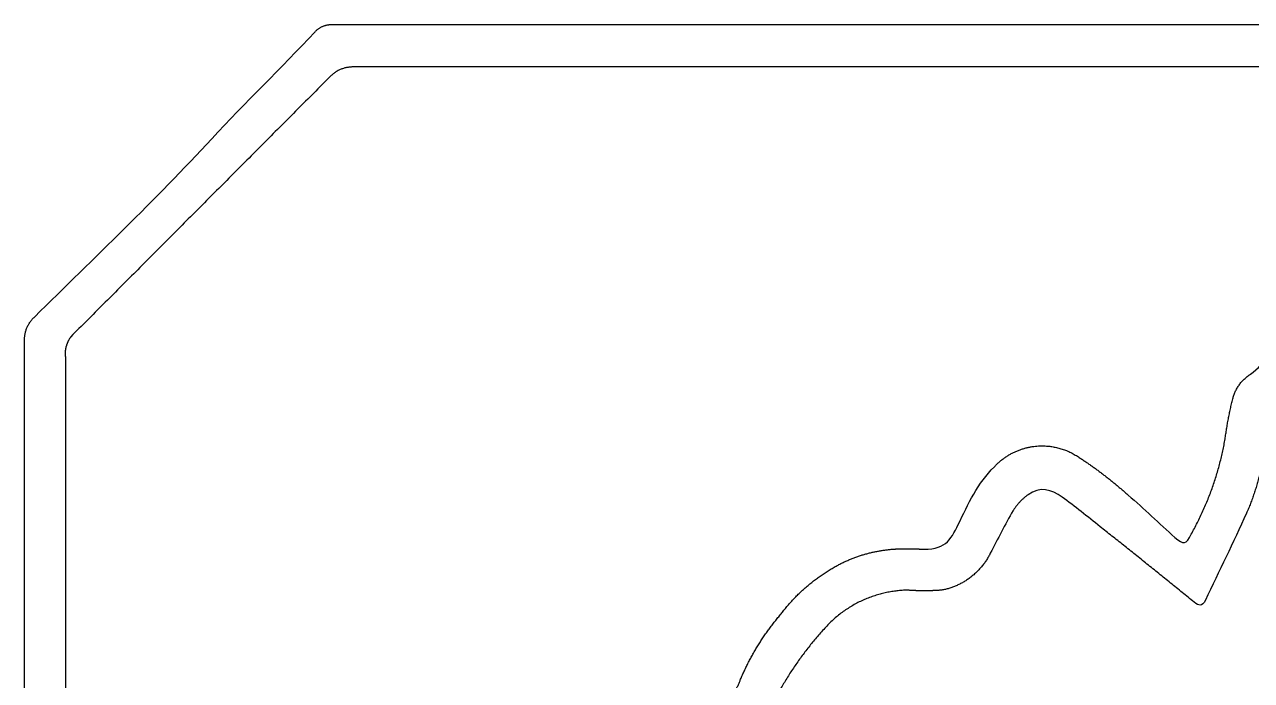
# Model space of a CAD drawing. Header units: millimetres. Extents: x -2315 to 326, y -226 to 400.
# Drawn here: x -1953.7 to -1940.24, y 25.48 to 32.67 of the extents above; entities that cross this region are included whole.
import ezdxf

# ---------------------------------------------------------------- set-up
doc = ezdxf.new("R2010")
doc.units = ezdxf.units.MM
doc.layers.add('Layer 03', color=5, linetype='Continuous', true_color=0x0000ff)

msp = doc.modelspace()

# ---------------------------------------------------------------- linework, layer by layer
at = {"layer": 'Layer 03'}
msp.add_line((-1953.249, 29.024), (-1953.249, 1.198), dxfattribs=at)
msp.add_line((-1953.249, 29.024), (-1953.249, 1.198), dxfattribs=at)
for points, degree in [([(-1951.643, 31.42), (-1951.275, 31.819), (-1950.882, 32.192), (-1950.514, 32.588)], 3), ([(-1951.643, 31.42), (-1951.275, 31.819), (-1950.882, 32.192), (-1950.514, 32.588)], 3), ([(-1950.32, 32.672), (-1936.017, 32.672), (-1921.714, 32.672)], 2), ([(-1950.32, 32.672), (-1936.017, 32.672), (-1921.714, 32.672)], 2), ([(-1922.231, 32.207), (-1936.15, 32.207), (-1950.072, 32.207)], 2), ([(-1922.231, 32.207), (-1936.15, 32.207), (-1950.072, 32.207)], 2), ([(-1950.347, 32.099), (-1951.767, 30.673), (-1953.189, 29.248)], 2), ([(-1950.347, 32.099), (-1951.767, 30.673), (-1953.189, 29.248)], 2), ([(-1953.586, 29.466), (-1952.933, 30.113), (-1952.264, 30.746), (-1951.643, 31.42)], 3), ([(-1953.586, 29.466), (-1952.933, 30.113), (-1952.264, 30.746), (-1951.643, 31.42)], 3), ([(-1953.697, 0.72), (-1953.697, 14.958), (-1953.697, 29.196)], 2), ([(-1953.697, 0.72), (-1953.697, 14.958), (-1953.697, 29.196)], 2), ([(-1940.246, 28.837), (-1940.162, 28.89), (-1940.103, 28.992), (-1940.016, 29.025)], 3), ([(-1940.246, 28.837), (-1940.162, 28.89), (-1940.103, 28.992), (-1940.016, 29.025)], 3), ([(-1943.453, 27.186), (-1943.344, 27.413), (-1943.24, 27.64), (-1943.056, 27.821)], 3), ([(-1943.453, 27.186), (-1943.344, 27.413), (-1943.24, 27.64), (-1943.056, 27.821)], 3), ([(-1942.314, 27.488), (-1942.429, 27.572), (-1942.56, 27.61), (-1942.687, 27.514)], 3), ([(-1942.314, 27.488), (-1942.429, 27.572), (-1942.56, 27.61), (-1942.687, 27.514)], 3), ([(-1941.895, 27.163), (-1942.034, 27.274), (-1942.171, 27.386), (-1942.314, 27.488)], 3), ([(-1941.895, 27.163), (-1942.034, 27.274), (-1942.171, 27.386), (-1942.314, 27.488)], 3), ([(-1941.588, 27.509), (-1941.412, 27.361), (-1941.248, 27.198), (-1941.075, 27.045)], 3), ([(-1941.588, 27.509), (-1941.412, 27.361), (-1941.248, 27.198), (-1941.075, 27.045)], 3), ([(-1942.85, 27.34), (-1942.941, 27.187), (-1943.017, 27.027), (-1943.101, 26.872)], 3), ([(-1942.85, 27.34), (-1942.941, 27.187), (-1943.017, 27.027), (-1943.101, 26.872)], 3), ([(-1940.29, 27.31), (-1940.434, 26.989), (-1940.591, 26.675), (-1940.741, 26.357)], 3), ([(-1940.29, 27.31), (-1940.434, 26.989), (-1940.591, 26.675), (-1940.741, 26.357)], 3), ([(-1943.872, 26.918), (-1943.605, 26.9), (-1943.537, 27.012), (-1943.453, 27.186)], 3), ([(-1943.872, 26.918), (-1943.605, 26.9), (-1943.537, 27.012), (-1943.453, 27.186)], 3), ([(-1940.865, 26.336), (-1941.379, 26.755), (-1941.895, 27.163)], 2), ([(-1940.865, 26.336), (-1941.379, 26.755), (-1941.895, 27.163)], 2), ([(-1941.075, 27.045), (-1940.981, 26.961), (-1940.953, 26.97), (-1940.896, 27.081)], 3), ([(-1941.075, 27.045), (-1940.981, 26.961), (-1940.953, 26.97), (-1940.896, 27.081)], 3), ([(-1940.741, 26.357), (-1940.776, 26.283), (-1940.814, 26.295), (-1940.865, 26.336)], 3), ([(-1940.741, 26.357), (-1940.776, 26.283), (-1940.814, 26.295), (-1940.865, 26.336)], 3)]:
    msp.add_open_spline(points, degree=degree, dxfattribs=at)
for points, weights, knots in [([(-1950.514, 32.588), (-1950.442, 32.672), (-1950.331, 32.672), (-1950.325, 32.672), (-1950.32, 32.672)], [0.854823356414, 0.839915861912, 1, 0.990679523267, 0.981952240783], [-2.429333, -2.429333, -2.429333, -1.5707963, -1.5707963, -1.5208103, -1.5208103, -1.5208103]), ([(-1950.514, 32.588), (-1950.442, 32.672), (-1950.331, 32.672), (-1950.325, 32.672), (-1950.32, 32.672)], [0.854823356414, 0.839915861912, 1, 0.990679523267, 0.981952240783], [-2.429333, -2.429333, -2.429333, -1.5707963, -1.5707963, -1.5208103, -1.5208103, -1.5208103]), ([(-1950.072, 32.207), (-1950.082, 32.207), (-1950.092, 32.207), (-1950.243, 32.207), (-1950.347, 32.099)], [0.977111602772, 0.988069862588, 1, 0.849609977873, 0.853659576076], [1.5068146, 1.5068146, 1.5068146, 1.5707963, 1.5707963, 2.3773431, 2.3773431, 2.3773431]), ([(-1950.072, 32.207), (-1950.082, 32.207), (-1950.092, 32.207), (-1950.243, 32.207), (-1950.347, 32.099)], [0.977111602772, 0.988069862588, 1, 0.849609977873, 0.853659576076], [1.5068146, 1.5068146, 1.5068146, 1.5707963, 1.5707963, 2.3773431, 2.3773431, 2.3773431]), ([(-1953.697, 29.196), (-1953.698, 29.204), (-1953.698, 29.212), (-1953.698, 29.364), (-1953.586, 29.466)], [0.981289070571, 0.990324941849, 1, 0.845954556126, 0.85394767958], [-3.1934803, -3.1934803, -3.1934803, -3.1415927, -3.1415927, -2.3154417, -2.3154417, -2.3154417]), ([(-1953.697, 29.196), (-1953.698, 29.204), (-1953.698, 29.212), (-1953.698, 29.364), (-1953.586, 29.466)], [0.981289070571, 0.990324941849, 1, 0.845954556126, 0.85394767958], [-3.1934803, -3.1934803, -3.1934803, -3.1415927, -3.1415927, -2.3154417, -2.3154417, -2.3154417]), ([(-1953.249, 29.108), (-1953.252, 29.087), (-1953.252, 29.066), (-1953.252, 29.045), (-1953.249, 29.024)], [0.946738202625, 0.970372052502, 1, 0.970372052502, 0.946738202625], [2.982697, 2.982697, 2.982697, 3.1415927, 3.1415927, 3.3004883, 3.3004883, 3.3004883]), ([(-1953.249, 29.108), (-1953.252, 29.087), (-1953.252, 29.066), (-1953.252, 29.045), (-1953.249, 29.024)], [0.946738202625, 0.970372052502, 1, 0.970372052502, 0.946738202625], [2.982697, 2.982697, 2.982697, 3.1415927, 3.1415927, 3.3004883, 3.3004883, 3.3004883]), ([(-1943.056, 27.821), (-1942.844, 28.05), (-1942.532, 28.05), (-1942.314, 28.05), (-1942.134, 27.928)], [0.853910747498, 0.846319186629, 1, 0.887379406245, 0.861366472367], [-2.394992, -2.394992, -2.394992, -1.570796, -1.570796, -0.966808, -0.966808, -0.966808]), ([(-1943.056, 27.821), (-1942.844, 28.05), (-1942.532, 28.05), (-1942.314, 28.05), (-1942.134, 27.928)], [0.853910747498, 0.846319186629, 1, 0.887379406245, 0.861366472367], [-2.394992, -2.394992, -2.394992, -1.570796, -1.570796, -0.966808, -0.966808, -0.966808]), ([(-1944.15, 26.918), (-1944.08, 26.922), (-1944.011, 26.922), (-1943.942, 26.922), (-1943.872, 26.918)], [0.97857523512, 0.988864237286, 1, 0.988864237286, 0.978575235119], [-1.6305178, -1.6305178, -1.6305178, -1.5707963, -1.5707963, -1.5110749, -1.5110749, -1.5110749]), ([(-1944.15, 26.918), (-1944.08, 26.922), (-1944.011, 26.922), (-1943.942, 26.922), (-1943.872, 26.918)], [0.97857523512, 0.988864237286, 1, 0.988864237286, 0.978575235119], [-1.6305178, -1.6305178, -1.6305178, -1.5707963, -1.5707963, -1.5110749, -1.5110749, -1.5110749]), ([(-1943.634, 26.467), (-1943.729, 26.46), (-1943.824, 26.46), (-1943.919, 26.46), (-1944.013, 26.467)], [0.971727311463, 0.985106307823, 1, 0.985106307823, 0.971727311463], [-4.7922644, -4.7922644, -4.7922644, -4.712389, -4.712389, -4.6325136, -4.6325136, -4.6325136]), ([(-1943.634, 26.467), (-1943.729, 26.46), (-1943.824, 26.46), (-1943.919, 26.46), (-1944.013, 26.467)], [0.971727311463, 0.985106307823, 1, 0.985106307823, 0.971727311463], [-4.7922644, -4.7922644, -4.7922644, -4.712389, -4.712389, -4.6325136, -4.6325136, -4.6325136])]:
    msp.add_rational_spline(points, weights, degree=2, knots=knots, dxfattribs=at)
for points, weights in [([(-1953.189, 29.248), (-1953.235, 29.185), (-1953.249, 29.108)], [0.859164328488, 0.875313512879, 0.937942655064]), ([(-1953.189, 29.248), (-1953.235, 29.185), (-1953.249, 29.108)], [0.859164328488, 0.875313512879, 0.937942655064]), ([(-1940.44, 28.566), (-1940.397, 28.74), (-1940.246, 28.837)], [0.920153926326, 0.82774433757, 0.86355492002]), ([(-1940.44, 28.566), (-1940.397, 28.74), (-1940.246, 28.837)], [0.920153926326, 0.82774433757, 0.86355492002]), ([(-1940.524, 28.126), (-1940.495, 28.349), (-1940.44, 28.566)], [0.953590903477, 0.933587794675, 0.917584429071]), ([(-1940.524, 28.126), (-1940.495, 28.349), (-1940.44, 28.566)], [0.953590903477, 0.933587794675, 0.917584429071]), ([(-1940.069, 28.18), (-1940.109, 27.727), (-1940.29, 27.31)], [0.966208639818, 0.912797551151, 0.884709245152]), ([(-1940.069, 28.18), (-1940.109, 27.727), (-1940.29, 27.31)], [0.966208639818, 0.912797551151, 0.884709245152]), ([(-1940.896, 27.081), (-1940.621, 27.572), (-1940.524, 28.126)], [0.870013979045, 0.890916169502, 0.938360641064]), ([(-1940.896, 27.081), (-1940.621, 27.572), (-1940.524, 28.126)], [0.870013979045, 0.890916169502, 0.938360641064]), ([(-1942.134, 27.928), (-1941.844, 27.741), (-1941.588, 27.509)], [0.86315589008, 0.855796739772, 0.854077484924]), ([(-1942.134, 27.928), (-1941.844, 27.741), (-1941.588, 27.509)], [0.86315589008, 0.855796739772, 0.854077484924]), ([(-1942.687, 27.514), (-1942.785, 27.443), (-1942.85, 27.34)], [0.858713551279, 0.846061683049, 0.864430122026]), ([(-1942.687, 27.514), (-1942.785, 27.443), (-1942.85, 27.34)], [0.858713551279, 0.846061683049, 0.864430122026]), ([(-1944.781, 26.738), (-1944.485, 26.897), (-1944.15, 26.918)], [0.871887460491, 0.900890187188, 0.975772424572]), ([(-1944.781, 26.738), (-1944.485, 26.897), (-1944.15, 26.918)], [0.871887460491, 0.900890187188, 0.975772424572]), ([(-1943.101, 26.872), (-1943.266, 26.535), (-1943.634, 26.467)], [0.877294243485, 0.80934067491, 0.935890964438]), ([(-1943.101, 26.872), (-1943.266, 26.535), (-1943.634, 26.467)], [0.877294243485, 0.80934067491, 0.935890964438]), ([(-1945.405, 26.196), (-1945.152, 26.535), (-1944.781, 26.738)], [0.858185391378, 0.844490086988, 0.871287297831]), ([(-1945.405, 26.196), (-1945.152, 26.535), (-1944.781, 26.738)], [0.858185391378, 0.844490086988, 0.871287297831]), ([(-1944.013, 26.467), (-1944.526, 26.455), (-1944.883, 26.086)], [0.990243063966, 0.850691334533, 0.853613317321]), ([(-1944.013, 26.467), (-1944.526, 26.455), (-1944.883, 26.086)], [0.990243063966, 0.850691334533, 0.853613317321]), ([(-1945.841, 25.49), (-1945.677, 25.876), (-1945.405, 26.196)], [0.88544579564, 0.860214641568, 0.854944701925]), ([(-1945.841, 25.49), (-1945.677, 25.876), (-1945.405, 26.196)], [0.88544579564, 0.860214641568, 0.854944701925]), ([(-1944.883, 26.086), (-1945.255, 25.693), (-1945.496, 25.208)], [0.853715827946, 0.855478964185, 0.876379628418]), ([(-1944.883, 26.086), (-1945.255, 25.693), (-1945.496, 25.208)], [0.853715827946, 0.855478964185, 0.876379628418]), ([(-1946.251, 25.089), (-1945.946, 25.187), (-1945.841, 25.49)], [0.903364580166, 0.806217830141, 0.898536361339]), ([(-1946.251, 25.089), (-1945.946, 25.187), (-1945.841, 25.49)], [0.903364580166, 0.806217830141, 0.898536361339])]:
    msp.add_rational_spline(points, weights, degree=2, dxfattribs=at)

doc.saveas('drawing.dxf')
